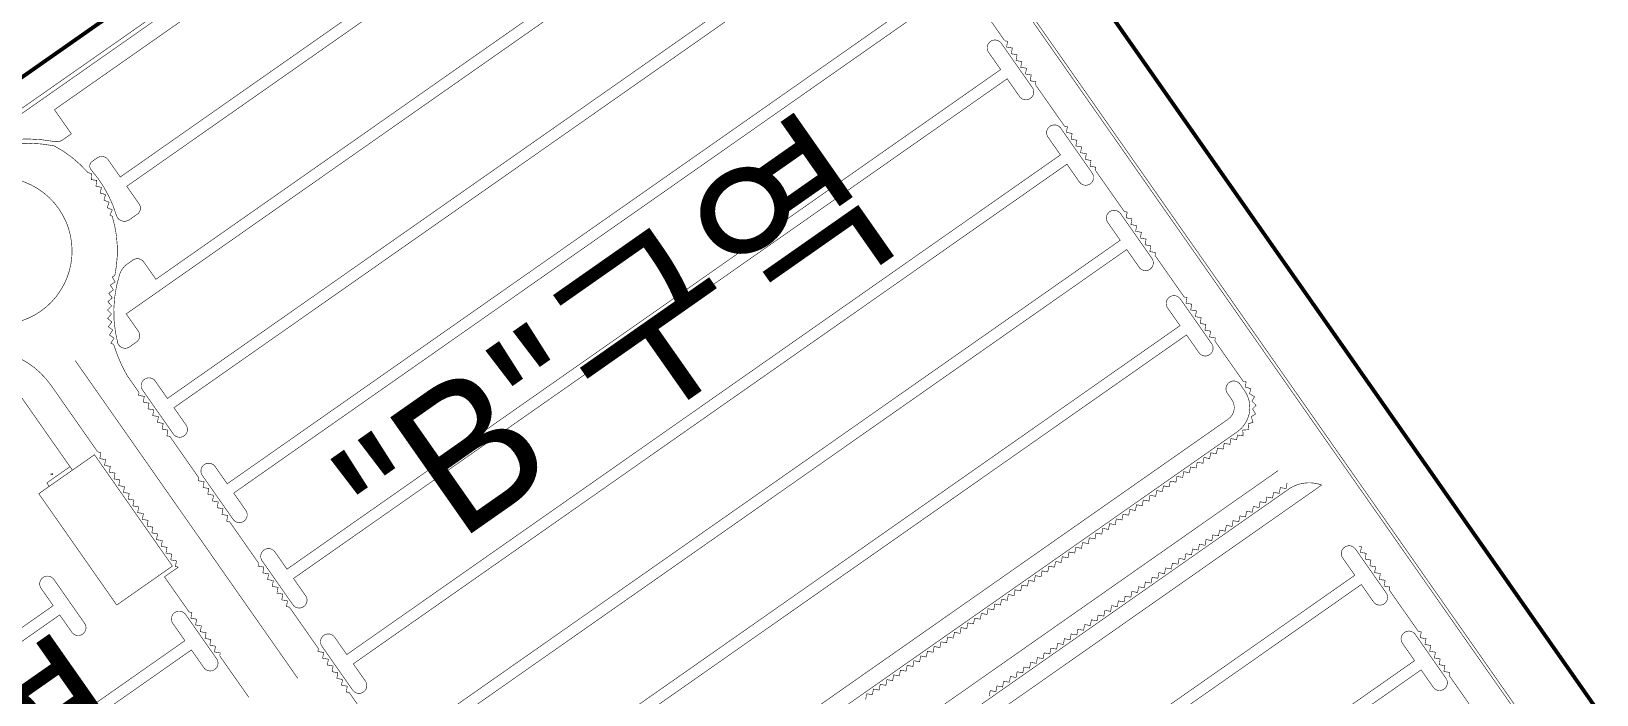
# Model space of a CAD drawing. Header units: millimetres. Extents: x 152904052 to 153933663, y 538271515 to 539240469.
# Drawn here: x 153612372 to 153681458, y 539027177 to 539056459 of the extents above; entities that cross this region are included whole.
import ezdxf
from ezdxf.enums import TextEntityAlignment as Align

# ---------------------------------------------------------------- set-up
doc = ezdxf.new("R2010")
doc.units = ezdxf.units.MM
doc.linetypes.add('HIDDEN', pattern=[5.08, 2.54, -2.54])
doc.layers.add('BORD', color=7, linetype='Continuous')
doc.styles.add('IIAC FONT', font='GulimChe.ttf')
doc.styles.add('굴림', font='Gulim.ttf')

msp = doc.modelspace()

# ---------------------------------------------------------------- linework, layer by layer
at = {"layer": 'BORD', "color": 1, "linetype": 'HIDDEN', "ltscale": 2500, "const_width": 171.5}
msp.add_lwpolyline([(153569829.8, 539024908.5), (153645496, 539077931.7), (153703192.1, 538995480.2), (153627454.7, 538942405.2)], close=True, dxfattribs=at)
at = {"layer": 'BORD', "color": 8, "ltscale": 0.0008, "const_width": 25}
for points in [[(153678255.9, 538995015.9), (153682439.1, 539020161.6), (153643793.7, 539075353), (153572732.2, 539025595.2), (153624096, 538952240.2), (153638572.1, 538962376.4, -0.1989124), (153640346.7, 538962769.9), (153646480.9, 538961688.3), (153659172.9, 538970575.4), (153654111.1, 538977804.4, -0.4142136), (153654172.5, 538978152.6), (153655174.6, 538978854.2, -0.4141458), (153655522.7, 538978792.9), (153659750.5, 538972757.6, -0.421407), (153659003.9, 538968802.5), (153651111.2, 538963297.9), (153648939.4, 538960792.7), (153647004.5, 538959443.2), (153643841.7, 538957823.1)], [(153644938.8, 539073499.6), (153644488.3, 539073184.1), (153643742.6, 539074249), (153613393, 539052998), (153614138.7, 539051933.1), (153613768.8, 539051674.1, -0.2017261), (153613389.8, 539051592.3, 0.1097295), (153610470.1, 539051495.2, -0.834855), (153610367.3, 539051718.6), (153643798.8, 539075127.7)], [(153616191.7, 539042679.4, -0.1425604), (153616271.9, 539045732.1, -0.1640605), (153616603.4, 539046182.4), (153616858, 539046360.6, -0.4146737), (153617337, 539046275.8), (153617871.2, 539045512.9), (153647237.8, 539066075.6), (153646703.6, 539066838.5, -1), (153647266.8, 539067232.8), (153648621.9, 539065297.6, -1), (153648058.7, 539064903.2), (153647524.6, 539065666.1), (153616560.6, 539043984.9), (153617094.8, 539043222, -0.4146737), (153617010.7, 539042742.9), (153616707.9, 539042530.8, -0.5576175), (153616170.6, 539042762.1, 0.5576175)], [(153613381.5, 539051403, 0.2018661), (153608411.5, 539050349.2)], [(153614872.1, 539050222.3, 0.0913035), (153613381.5, 539051403)], [(153616056.8, 539045676.7, 0.1262971), (153615946.1, 539048285)], [(153613248.9, 539040825.4, 0.2205402), (153610520.4, 539042408.7)], [(153616010.3, 539042631.8, 0.0570332), (153616594.3, 539041274.1), (153617127.1, 539040513.2)], [(153633848, 539018162.6, 0.4154765), (153634738.8, 539018014.8), (153665195, 539039340.5, 0.4142136), (153665348.5, 539040210.9), (153665158.5, 539040482.3, -1), (153665721.6, 539040876.6), (153665911.6, 539040605.3, -0.4142136), (153665589.3, 539038777.3), (153635117.5, 539017440.7, -0.4092324), (153633288.5, 539017763.2), (153633113.2, 539018013.4, -1), (153633676.4, 539018407.8), (153633849.6, 539018160.4)]]:
    msp.add_lwpolyline(points, format="xyb", dxfattribs=at)
for points in [[(153667724.1, 539040958.8), (153643798.8, 539075127.7)], [(153655321.4, 539056056.5), (153654036.9, 539057888.6)], [(153656687.6, 539054102.8), (153656710.2, 539054231.4), (153656457, 539054276), (153656501.7, 539054529.2), (153656248.5, 539054573.9), (153656293.1, 539054827), (153656039.9, 539054871.7), (153656084.6, 539055124.9), (153655831.4, 539055169.5), (153655876, 539055422.7), (153655622.8, 539055467.4), (153655667.5, 539055720.6), (153655414.3, 539055765.2), (153655458.9, 539056018.4), (153655335.5, 539056040.2)], [(153657972.1, 539052270.8), (153656687.6, 539054102.8)], [(153659328.1, 539050331.9), (153659350.8, 539050460.5), (153659097.6, 539050505.1), (153659142.3, 539050758.3), (153658889.1, 539050802.9), (153658933.7, 539051056.1), (153658680.5, 539051100.8), (153658725.2, 539051354), (153658472, 539051398.6), (153658516.6, 539051651.8), (153658263.4, 539051696.4), (153658308.1, 539051949.6), (153658054.9, 539051994.3), (153658099.5, 539052247.5), (153657976, 539052269.2)], [(153614872.1, 539050222.3), (153615037.5, 539050169.3), (153615017.6, 539049913), (153615262.5, 539049877.2), (153615225, 539049622.9), (153615466.9, 539049570.3), (153615411.9, 539049319.1), (153615649.5, 539049249.9), (153615577.4, 539049003.2), (153615809.7, 539048917.8), (153615720.7, 539048676.6), (153615946.5, 539048575.3), (153615841.1, 539048340.9), (153615958.3, 539048288.1)], [(153660612.7, 539048499.9), (153659328.1, 539050331.9)], [(153661966.6, 539046563.8), (153661989.3, 539046692.4), (153661736.1, 539046737), (153661780.7, 539046990.2), (153661527.5, 539047034.8), (153661572.2, 539047288), (153661319, 539047332.7), (153661363.6, 539047585.9), (153661110.4, 539047630.5), (153661155.1, 539047883.7), (153660901.9, 539047928.3), (153660946.5, 539048181.5), (153660693.3, 539048226.2), (153660738, 539048479.4), (153660614.5, 539048501.2)], [(153663251.1, 539044731.8), (153661966.6, 539046563.8)], [(153616010.3, 539042631.8), (153615880.9, 539042699.1), (153616024.5, 539042912.4), (153615822.9, 539043056.9), (153615966.5, 539043270.1), (153615769.7, 539043421.3), (153615926.7, 539043624.9), (153615740, 539043788.4), (153615909.7, 539043981.6), (153615733.9, 539044156.7), (153615915.6, 539044338.6), (153615751.4, 539044524.6), (153615944.4, 539044694.4), (153615792.4, 539044890.6), (153615995.9, 539045047.7), (153615856.8, 539045253.2), (153616070, 539045397), (153615944.4, 539045611), (153616056.8, 539045676.7)], [(153664605, 539042795.7), (153664627.7, 539042924.3), (153664374.5, 539042968.9), (153664419.2, 539043222.1), (153664166, 539043266.7), (153664210.6, 539043519.9), (153663957.4, 539043564.6), (153664002.1, 539043817.8), (153663748.9, 539043862.4), (153663793.5, 539044115.6), (153663540.3, 539044160.2), (153663585, 539044413.4), (153663331.8, 539044458.1), (153663376.4, 539044711.3), (153663252.9, 539044733.1)], [(153614186.8, 539037088.7), (153611713.3, 539040621.3), (153610335.4, 539039656.5), (153608154.6, 539042771.1)], [(153665857.2, 539041009.9), (153664605, 539042795.7)], [(153624134.6, 539027894.2), (153614311.2, 539041923.5)], [(153613248.9, 539040825.4), (153615296.2, 539037901.6)], [(153663826.9, 539037438), (153664080.1, 539037393.4), (153664124.8, 539037646.5), (153664378, 539037601.9), (153664422.6, 539037855.1), (153664675.8, 539037810.4), (153664720.4, 539038063.6), (153664973.6, 539038019), (153665018.3, 539038272.2), (153665271.5, 539038227.5), (153665316.1, 539038480.7), (153665569.3, 539038436.1), (153665604.9, 539038637.7), (153665854.3, 539038599.7), (153665837, 539038856.3), (153666093.6, 539038873.5), (153666076.3, 539039130), (153666291.2, 539039202.8), (153666213.2, 539039447.8), (153666404.4, 539039569.9), (153666270, 539039789.1), (153666426.5, 539039953.4), (153666243.6, 539040134.1), (153666356.2, 539040331.1), (153666135.4, 539040462.8), (153666197.6, 539040681), (153665951.7, 539040756), (153665983.8, 539040987.6), (153665857.2, 539041009.9)], [(153678141.2, 538995088.2), (153682307.4, 539020131.8), (153667724.1, 539040958.8)], [(153618485.2, 539038580), (153618356.6, 539038602.7), (153618401.3, 539038855.9), (153618148.1, 539038900.5), (153618192.7, 539039153.7), (153617939.5, 539039198.4), (153617984.2, 539039451.6), (153617731, 539039496.2), (153617775.6, 539039749.4), (153617522.4, 539039794.1), (153617567.1, 539040047.2), (153617313.9, 539040091.9), (153617358.5, 539040345.1), (153617105.3, 539040389.7), (153617127.1, 539040513.2)], [(153619767.4, 539036746.4), (153618485.2, 539038580)], [(153618862.2, 539032808.8), (153618733.6, 539032831.5), (153618778.3, 539033084.7), (153618525.1, 539033129.3), (153618569.7, 539033382.5), (153618316.5, 539033427.2), (153618361.2, 539033680.4), (153618108, 539033725), (153618152.6, 539033978.2), (153617899.4, 539034022.8), (153617944.1, 539034276), (153617690.9, 539034320.7), (153617735.5, 539034573.9), (153617482.3, 539034618.5), (153617527, 539034871.7), (153617273.8, 539034916.4), (153617318.4, 539035169.5), (153617065.3, 539035214.2), (153617109.9, 539035467.4), (153616856.7, 539035512), (153616901.4, 539035765.2), (153616648.2, 539035809.9), (153616692.8, 539036063.1), (153616439.6, 539036107.7), (153616484.3, 539036360.9), (153616231.1, 539036405.5), (153616275.7, 539036658.7), (153616022.5, 539036703.4), (153616067.2, 539036956.6), (153615814, 539037001.2), (153615858.6, 539037254.4), (153615605.4, 539037299.1), (153615650.1, 539037552.2), (153615396.9, 539037596.9), (153615441.5, 539037850.1), (153615295, 539037900.8)], [(153649194.5, 539026964.9), (153649239.2, 539027218.1), (153649492.4, 539027173.4), (153649537, 539027426.6), (153649790.2, 539027382), (153649834.8, 539027635.1), (153650088, 539027590.5), (153650132.7, 539027843.7), (153650385.9, 539027799.1), (153650430.5, 539028052.2), (153650683.7, 539028007.6), (153650728.3, 539028260.8), (153650981.5, 539028216.1), (153651026.2, 539028469.3), (153651279.4, 539028424.7), (153651324, 539028677.9), (153651577.2, 539028633.2), (153651621.9, 539028886.4), (153651875.1, 539028841.8), (153651919.7, 539029095), (153652172.9, 539029050.3), (153652217.5, 539029303.5), (153652470.7, 539029258.9), (153652515.4, 539029512.1), (153652768.6, 539029467.4), (153652813.2, 539029720.6), (153653066.4, 539029676), (153653111, 539029929.2), (153653361.1, 539029885.1), (153653405.8, 539030138.3), (153653659, 539030093.6), (153653703.6, 539030346.8), (153653956.8, 539030302.2), (153654001.4, 539030555.4), (153654254.6, 539030510.7), (153654299.3, 539030763.9), (153654552.5, 539030719.3), (153654597.1, 539030972.5), (153654850.3, 539030927.8), (153654894.9, 539031181), (153655148.1, 539031136.4), (153655192.8, 539031389.6), (153655446, 539031344.9), (153655490.6, 539031598.1), (153655743.8, 539031553.5), (153655788.5, 539031806.7), (153656041.7, 539031762), (153656086.3, 539032015.2), (153656339.5, 539031970.6), (153656384.1, 539032223.8), (153656637.3, 539032179.1), (153656682, 539032432.3), (153656935.2, 539032387.7), (153656979.8, 539032640.8), (153657233, 539032596.2), (153657277.6, 539032849.4), (153657530.8, 539032804.7), (153657575.5, 539033057.9), (153657828.7, 539033013.3), (153657873.3, 539033266.5), (153658126.5, 539033221.8), (153658171.2, 539033475), (153658424.3, 539033430.4), (153658469, 539033683.6), (153658722.2, 539033638.9), (153658766.8, 539033892.1), (153659020, 539033847.5), (153659064.7, 539034100.7), (153659317.9, 539034056), (153659362.5, 539034309.2), (153659615.7, 539034264.6), (153659660.3, 539034517.8), (153659913.5, 539034473.1), (153659958.2, 539034726.3), (153660211.4, 539034681.7), (153660256, 539034934.9), (153660506.1, 539034890.8), (153660550.7, 539035144), (153660803.9, 539035099.3), (153660848.6, 539035352.5), (153661101.8, 539035307.9), (153661146.4, 539035561.1), (153661399.6, 539035516.4), (153661444.2, 539035769.6), (153661697.4, 539035725), (153661742.1, 539035978.2), (153661995.3, 539035933.5), (153662039.9, 539036186.7), (153662293.1, 539036142.1), (153662337.8, 539036395.3), (153662590.9, 539036350.6), (153662635.6, 539036603.8), (153662888.8, 539036559.2), (153662933.4, 539036812.4), (153663186.6, 539036767.7), (153663231.3, 539037020.9), (153663484.5, 539036976.3), (153663529.1, 539037229.4), (153663782.3, 539037184.8), (153663826.9, 539037438)], [(153613055.4, 539036525.3), (153614079.3, 539037242.3)], [(153613310.1, 539036881.1), (153613209, 539036922.8)], [(153613272.6, 539036949.3), (153613328.7, 539036926.1)], [(153613328.7, 539036926.1), (153613310.1, 539036881.1)], [(153621123.6, 539034811.9), (153620995.1, 539034834.6), (153621039.7, 539035087.8), (153620786.5, 539035132.4), (153620831.2, 539035385.6), (153620578, 539035430.3), (153620622.6, 539035683.5), (153620369.4, 539035728.1), (153620414.1, 539035981.3), (153620160.9, 539036026), (153620205.5, 539036279.1), (153619952.3, 539036323.8), (153619997, 539036577), (153619743.8, 539036621.6), (153619765.6, 539036745.1)], [(153636016.5, 539015094.5), (153667397, 539037067.4)], [(153613055.4, 539036525.3), (153613162.9, 539036371.7)], [(153667793.3, 539036527.7), (153667748.7, 539036274.5), (153667495.5, 539036319.1), (153667450.9, 539036065.9), (153667197.7, 539036110.6), (153667153, 539035857.4), (153666899.8, 539035902), (153666855.2, 539035648.8), (153666602, 539035693.5), (153666557.3, 539035440.3), (153666304.2, 539035484.9), (153666259.5, 539035231.7), (153666006.3, 539035276.4), (153665961.7, 539035023.2), (153665708.5, 539035067.8), (153665663.8, 539034814.6), (153665410.6, 539034859.3), (153665366, 539034606.1), (153665112.8, 539034650.7), (153665068.2, 539034397.5), (153664815, 539034442.2), (153664770.3, 539034189), (153664517.1, 539034233.6), (153664472.5, 539033980.4), (153664219.3, 539034025.1), (153664174.6, 539033771.9), (153663921.5, 539033816.5), (153663876.8, 539033563.4), (153663623.6, 539033608), (153663579, 539033354.8), (153663325.8, 539033399.5), (153663281.1, 539033146.3), (153663027.9, 539033190.9), (153662983.3, 539032937.7), (153662730.1, 539032982.4), (153662685.5, 539032729.2), (153662432.3, 539032773.8), (153662387.6, 539032520.6), (153662134.4, 539032565.3), (153662090.3, 539032315.2), (153661837.1, 539032359.8), (153661792.5, 539032106.6), (153661539.3, 539032151.3), (153661494.7, 539031898.1), (153661241.5, 539031942.7), (153661196.8, 539031689.5), (153660943.6, 539031734.2), (153660899, 539031481), (153660645.8, 539031525.6), (153660601.2, 539031272.5), (153660348, 539031317.1), (153660303.3, 539031063.9), (153660050.1, 539031108.5), (153660005.5, 539030855.4), (153659752.3, 539030900), (153659707.6, 539030646.8), (153659454.4, 539030691.5), (153659409.8, 539030438.3), (153659156.6, 539030482.9), (153659112, 539030229.7), (153658858.8, 539030274.4), (153658814.1, 539030021.2), (153658560.9, 539030065.8), (153658516.3, 539029812.6), (153658263.1, 539029857.3), (153658218.5, 539029604.1), (153657965.3, 539029648.7), (153657920.6, 539029395.5), (153657667.4, 539029440.2), (153657622.8, 539029187), (153657369.6, 539029231.6), (153657324.9, 539028978.4), (153657071.7, 539029023.1), (153657027.1, 539028769.9), (153656773.9, 539028814.5), (153656729.3, 539028561.3), (153656476.1, 539028606), (153656431.4, 539028352.8), (153656178.2, 539028397.4), (153656133.6, 539028144.2), (153655880.4, 539028188.9), (153655835.8, 539027935.7), (153655582.6, 539027980.3), (153655537.9, 539027727.1), (153655284.7, 539027771.8), (153655240.1, 539027518.6), (153654986.9, 539027563.2), (153654942.8, 539027313.2), (153654689.6, 539027357.8), (153654645, 539027104.6)], [(153622405.8, 539032978.3), (153621123.6, 539034811.9)], [(153672305.3, 539031798.6), (153672328, 539031927.2), (153672074.8, 539031971.8), (153672119.4, 539032225), (153671866.2, 539032269.6), (153671910.9, 539032522.8), (153671657.7, 539032567.5), (153671702.3, 539032820.7), (153671449.1, 539032865.3), (153671493.8, 539033118.5), (153671240.6, 539033163.2), (153671285.2, 539033416.3), (153671032, 539033461), (153671076.7, 539033714.2), (153670953.2, 539033736)], [(153618247.8, 539032378.6), (153618862.2, 539032808.8)], [(153623762.1, 539031043.8), (153623633.5, 539031066.5), (153623678.2, 539031319.7), (153623425, 539031364.3), (153623469.6, 539031617.5), (153623216.4, 539031662.2), (153623261.1, 539031915.4), (153623007.9, 539031960), (153623052.5, 539032213.2), (153622799.3, 539032257.9), (153622844, 539032511), (153622590.8, 539032555.7), (153622635.4, 539032808.9), (153622382.2, 539032853.5), (153622404, 539032977)], [(153619335.9, 539030828.7), (153618248.7, 539032379.3)], [(153673589.8, 539029966.6), (153672305.3, 539031798.6)], [(153620688, 539028891.3), (153620710.6, 539029019.9), (153620457.4, 539029064.5), (153620502.1, 539029317.7), (153620248.9, 539029362.4), (153620293.5, 539029615.5), (153620040.3, 539029660.2), (153620085, 539029913.4), (153619831.8, 539029958), (153619876.4, 539030211.2), (153619623.2, 539030255.9), (153619667.9, 539030509.1), (153619414.7, 539030553.7), (153619459.3, 539030806.9), (153619335.9, 539030828.7)], [(153625044.3, 539029210.2), (153623762.1, 539031043.8)], [(153674943.7, 539028030.5), (153674966.4, 539028159.1), (153674713.2, 539028203.7), (153674757.9, 539028456.9), (153674504.7, 539028501.5), (153674549.3, 539028754.7), (153674296.1, 539028799.4), (153674340.8, 539029052.6), (153674087.6, 539029097.2), (153674132.2, 539029350.4), (153673879, 539029395.1), (153673923.7, 539029648.2), (153673670.5, 539029692.9), (153673715.1, 539029946.1), (153673591.6, 539029967.9)], [(153626400.5, 539027275.7), (153626272, 539027298.4), (153626316.6, 539027551.6), (153626063.4, 539027596.2), (153626108.1, 539027849.4), (153625854.9, 539027894.1), (153625899.5, 539028147.3), (153625646.3, 539028191.9), (153625691, 539028445.1), (153625437.8, 539028489.8), (153625482.4, 539028742.9), (153625229.2, 539028787.6), (153625273.9, 539029040.8), (153625020.7, 539029085.4), (153625042.5, 539029208.9)], [(153621972.5, 539027059.3), (153620688, 539028891.3)], [(153676228.3, 539026198.5), (153674943.7, 539028030.5)], [(153627682.7, 539025442.1), (153626400.5, 539027275.7)]]:
    msp.add_lwpolyline(points, dxfattribs=at)
for points in [[(153644886.1, 539069434.2), (153616584.4, 539049617.1), (153617118.6, 539048854.3, -0.4311951), (153617049.8, 539048385.8), (153616699.6, 539048140.6, -0.5104862), (153616125.6, 539048339.3, 0.1066809), (153615013.2, 539050345.7, -0.4461836), (153615058, 539050715.1), (153615284.7, 539050873.9, -0.4142136), (153615763.5, 539050789.5), (153616297.6, 539050026.7), (153644599.3, 539069843.7), (153644065.2, 539070606.6, -1), (153644628.4, 539071000.9), (153645983.4, 539069065.7, -1), (153645420.3, 539068671.3)], [(153617282.5, 539040622, -1), (153617845.7, 539041016.4), (153618379.8, 539040253.5), (153649876.2, 539062307.5), (153649342.1, 539063070.4, -1), (153649905.3, 539063464.7), (153651260.3, 539061529.5, -1), (153650697.2, 539061135.1), (153650163, 539061898), (153618666.6, 539039844), (153619200.8, 539039081.1, -1), (153618637.6, 539038686.8)], [(153619921, 539036853.9, -1), (153620484.1, 539037248.3), (153621018.3, 539036485.4), (153652514.7, 539058539.4), (153651980.5, 539059302.3, -1), (153652543.7, 539059696.6), (153653898.8, 539057761.4, -1), (153653335.6, 539057367), (153652801.5, 539058129.9), (153621305.1, 539036075.9), (153621839.2, 539035313, -1), (153621276.1, 539034918.7)], [(153655986.4, 539053581.3, 1.0001704), (153656549.5, 539053975.6), (153655182.2, 539055928.5, 1), (153654619, 539055534.2), (153655153.1, 539054771.3), (153623656.7, 539032717.3), (153623122.6, 539033480.2, 1), (153622559.4, 539033085.8), (153623914.5, 539031150.6, 1), (153624477.7, 539031544.9), (153623943.5, 539032307.8), (153655439.9, 539054361.8)], [(153658078.4, 539050593.7), (153626582, 539028539.7), (153627116.1, 539027776.8, -1), (153626553, 539027382.5), (153625197.9, 539029317.7, -1), (153625761.1, 539029712.1), (153626295.2, 539028949.2), (153657791.6, 539051003.2), (153657243.1, 539051786.6, -1), (153657806.3, 539052180.9), (153659190, 539050204.7, -1), (153658626.9, 539049810.4)], [(153608258.6, 539044901.2, 1), (153613583.1, 539048629.5, 1)], [(153660716.8, 539046825.6), (153629220.4, 539024771.6), (153629754.6, 539024008.7, -1), (153629191.4, 539023614.4), (153627836.3, 539025549.6, -1), (153628399.5, 539025944), (153628933.6, 539025181.1), (153660430, 539047235.1), (153659881.6, 539048018.5, -1), (153660444.7, 539048412.8), (153661828.5, 539046436.6, -1), (153661265.3, 539046042.3)], [(153663355.3, 539043057.5), (153631858.9, 539021003.5), (153632393, 539020240.6, -1), (153631829.9, 539019846.3), (153630474.8, 539021781.5, -1), (153631038, 539022175.9), (153631572.1, 539021413), (153663068.5, 539043467), (153662520, 539044250.4, -1), (153663083.2, 539044644.7), (153664466.9, 539042668.5, -1), (153663903.8, 539042274.2)], [(153667914.3, 539036285.2, -0.2323662), (153669321.8, 539036431.5), (153638675.7, 539014972.8, 0.4142136), (153638522.2, 539014102.4), (153638697.9, 539013851.5, -0.4142136), (153638613.5, 539013372.8), (153637384.7, 539012512.4, -0.4142136), (153636906, 539012596.8), (153636730.3, 539012847.7, -0.4142136), (153637052.7, 539014675.6)], [(153638803.7, 539011194.1, -1), (153639366.9, 539011588.5), (153639901, 539010825.6), (153670783.1, 539032449.5), (153670248.9, 539033212.3, -1), (153670812.1, 539033606.6), (153672167.2, 539031671.4, -1), (153671604, 539031277.1), (153671069.9, 539032039.9), (153640187.8, 539010416.1), (153640722, 539009653.2, -1), (153640158.8, 539009258.9)], [(153585066.1, 539012448.3, -1), (153585629.2, 539012842.6), (153586163.4, 539012079.8), (153613338.8, 539031108.1), (153612804.6, 539031871, -1), (153613367.8, 539032265.3), (153614722.9, 539030330.1, -1), (153614159.7, 539029935.7), (153613625.5, 539030698.6), (153586450.2, 539011670.2), (153586984.3, 539010907.3, -1), (153586421.1, 539010513)], [(153619979.7, 539028379.7, 1.02502), (153620542.9, 539028774), (153619180.4, 539030719.8, 1), (153618617.3, 539030325.5), (153619151.4, 539029562.7), (153588801.8, 539008311.7), (153588267.7, 539009074.5, 1), (153587704.5, 539008680.2), (153589059.6, 539006744.9, 1), (153589622.8, 539007139.2), (153589088.6, 539007902.1), (153619438.2, 539029153.1)], [(153641442.2, 539007426, -1), (153642005.4, 539007820.4), (153642539.5, 539007057.5), (153673421.5, 539028681.4), (153672887.4, 539029444.2, -1), (153673450.6, 539029838.5), (153674805.6, 539027903.3, -1), (153674242.5, 539027509), (153673708.3, 539028271.8), (153642826.3, 539006648), (153643360.4, 539005885.1, -1), (153642797.3, 539005490.8)]]:
    msp.add_lwpolyline(points, format="xyb", close=True, dxfattribs=at)
msp.add_lwpolyline([(153616143.6, 539031134.1), (153618601, 539032854.9), (153615159.6, 539037769.8), (153612702.1, 539036049.1)], close=True, dxfattribs=at)

# ---------------------------------------------------------------- texts
at = {"layer": 'BORD', "color": 7, "linetype": 'Continuous', "lineweight": -3, "style": 'IIAC FONT'}
msp.add_text('PARTIAL SITE PLAN', height=5760, rotation=35.000004, dxfattribs=at).set_placement((153601935.6, 539062021.1), align=Align.MIDDLE_CENTER)
at = {"layer": 'BORD', "color": 4, "style": '굴림'}
for s, p in [('"B"구역', (153638114.6, 539042538.7)), ('"A"구역', (153605264.6, 539019536.8))]:
    msp.add_text(s, height=6250, rotation=34.999999, dxfattribs=at).set_placement(p, align=Align.MIDDLE_CENTER)

doc.saveas('drawing.dxf')
